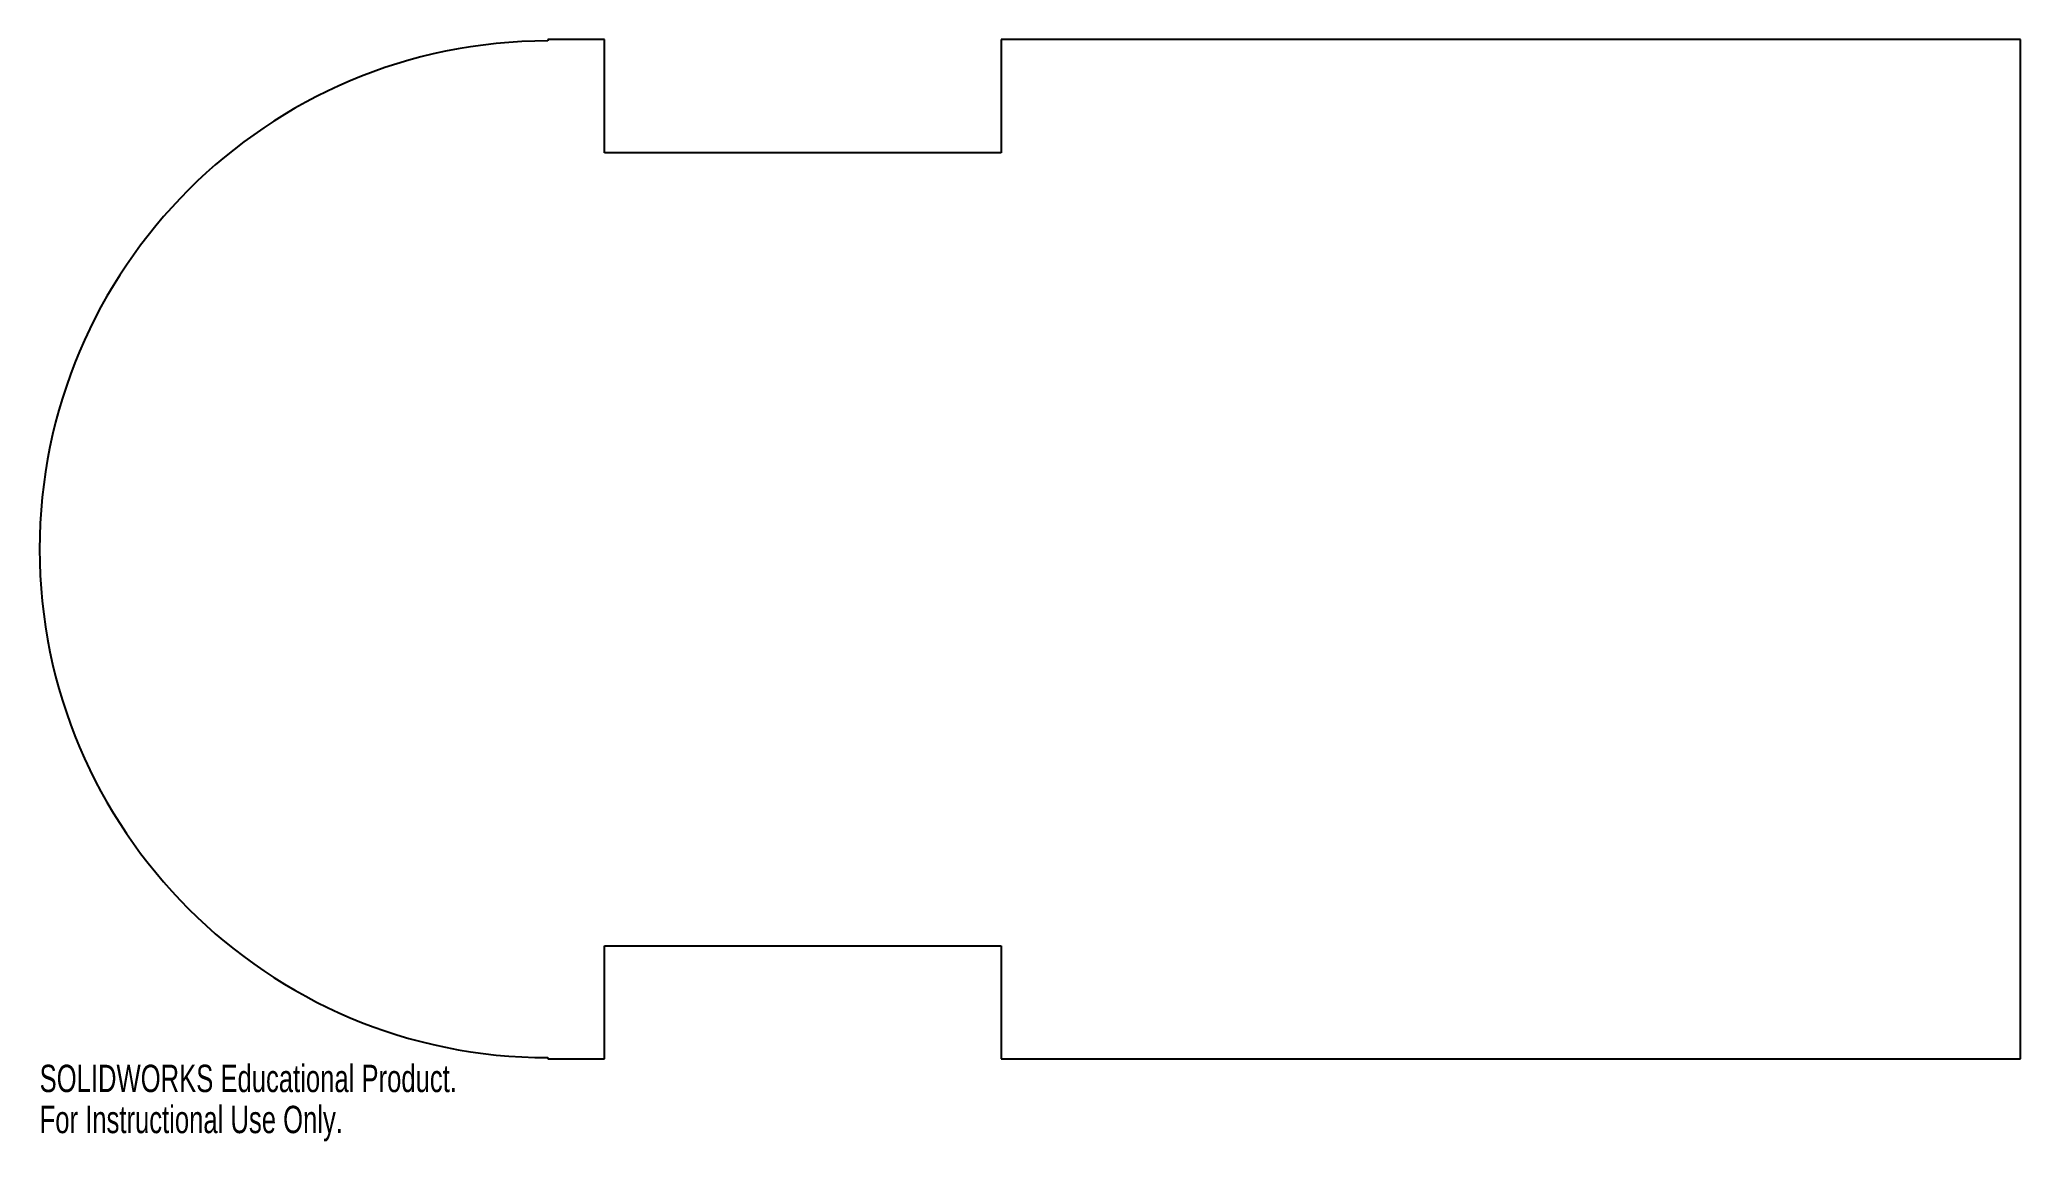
# Model space of a CAD drawing. Header units: millimetres. Extents: x -18 to 16.9, y -36.8 to -17.3.
import ezdxf

# ---------------------------------------------------------------- set-up
doc = ezdxf.new("R2010")
doc.units = ezdxf.units.MM
doc.styles.add('SLDTEXTSTYLE0', font='TXT', dxfattribs={"width": 0.7})

msp = doc.modelspace()

# ---------------------------------------------------------------- linework, layer by layer
at = {"color": 7, "linetype": 'Continuous', "lineweight": 25}
for p, q in [((-8.068, -17.297), (-9.068, -17.297)), ((-9.068, -17.297), (-9.068, -17.319)), ((-8.068, -19.297), (-8.068, -17.297)), ((-1.068, -17.297), (-1.068, -19.297)), ((16.932, -17.297), (-1.068, -17.297)), ((16.932, -35.297), (16.932, -17.297)), ((-1.068, -19.297), (-8.068, -19.297)), ((-8.068, -33.297), (-1.068, -33.297)), ((-8.068, -35.297), (-8.068, -33.297)), ((-1.068, -33.297), (-1.068, -35.297)), ((-9.068, -35.274), (-9.068, -35.297)), ((-9.068, -35.297), (-8.068, -35.297)), ((-1.068, -35.297), (16.932, -35.297))]:
    msp.add_line(p, q, dxfattribs=at)
msp.add_arc((-9.068, -26.297), 8.977, 90, 270, dxfattribs=at)

# ---------------------------------------------------------------- texts
at = {"color": 7, "linetype": 'Continuous', "char_height": 0.48336, "attachment_point": 1, "style": 'SLDTEXTSTYLE0'}
for s, insert in [('SOLIDWORKS Educational Product.', (-18.045, -35.399)), ('For Instructional Use Only.', (-18.045, -36.124))]:
    msp.add_mtext(s, dxfattribs=dict(at, insert=insert))

doc.saveas('drawing.dxf')
